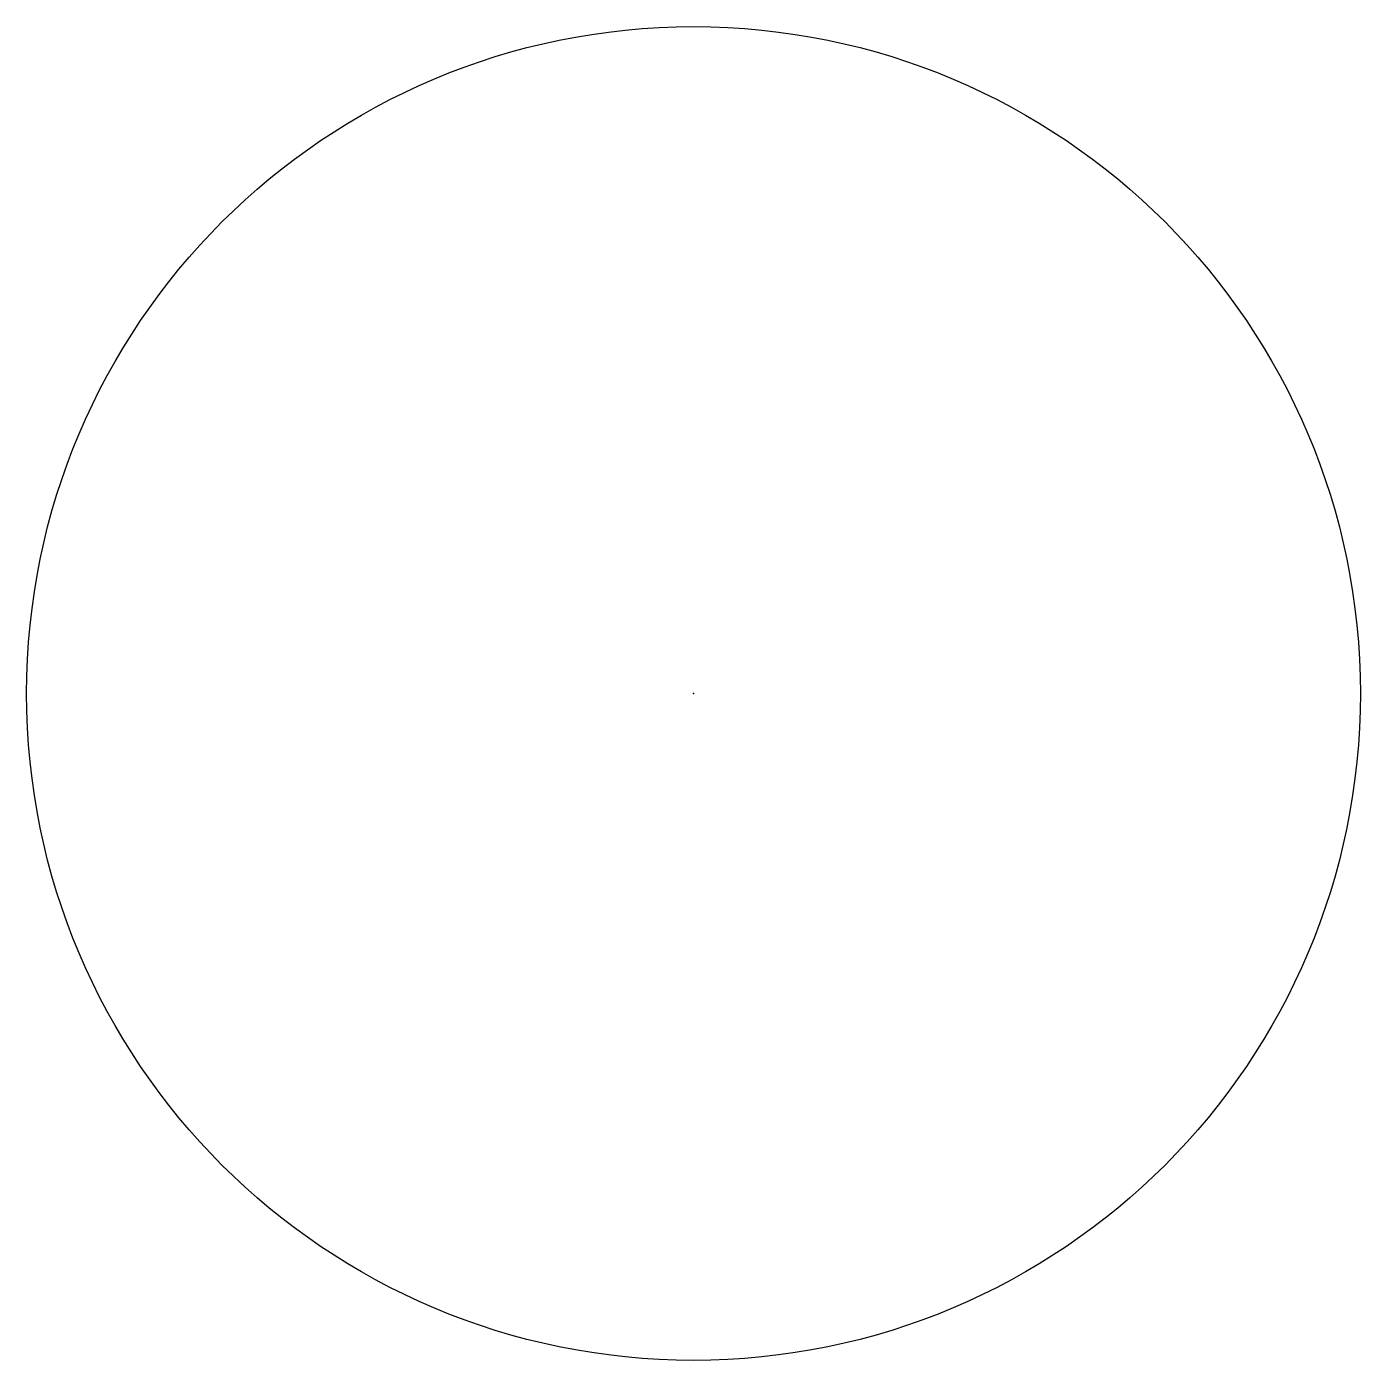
# Model space of a CAD drawing. Extents: x -0.87 to 0.87, y -0.87 to 0.87.
import ezdxf

# ---------------------------------------------------------------- set-up
doc = ezdxf.new("R2010")
doc.units = 0
doc.layers.get('0').update_dxf_attribs({"linetype": 'CONTINUOUS'})

msp = doc.modelspace()

# ---------------------------------------------------------------- linework, layer by layer
at = {"color": 0}
msp.add_circle((0, 0), 0.8657, dxfattribs=at)
msp.add_point((0, 0), dxfattribs=at)

doc.saveas('drawing.dxf')
